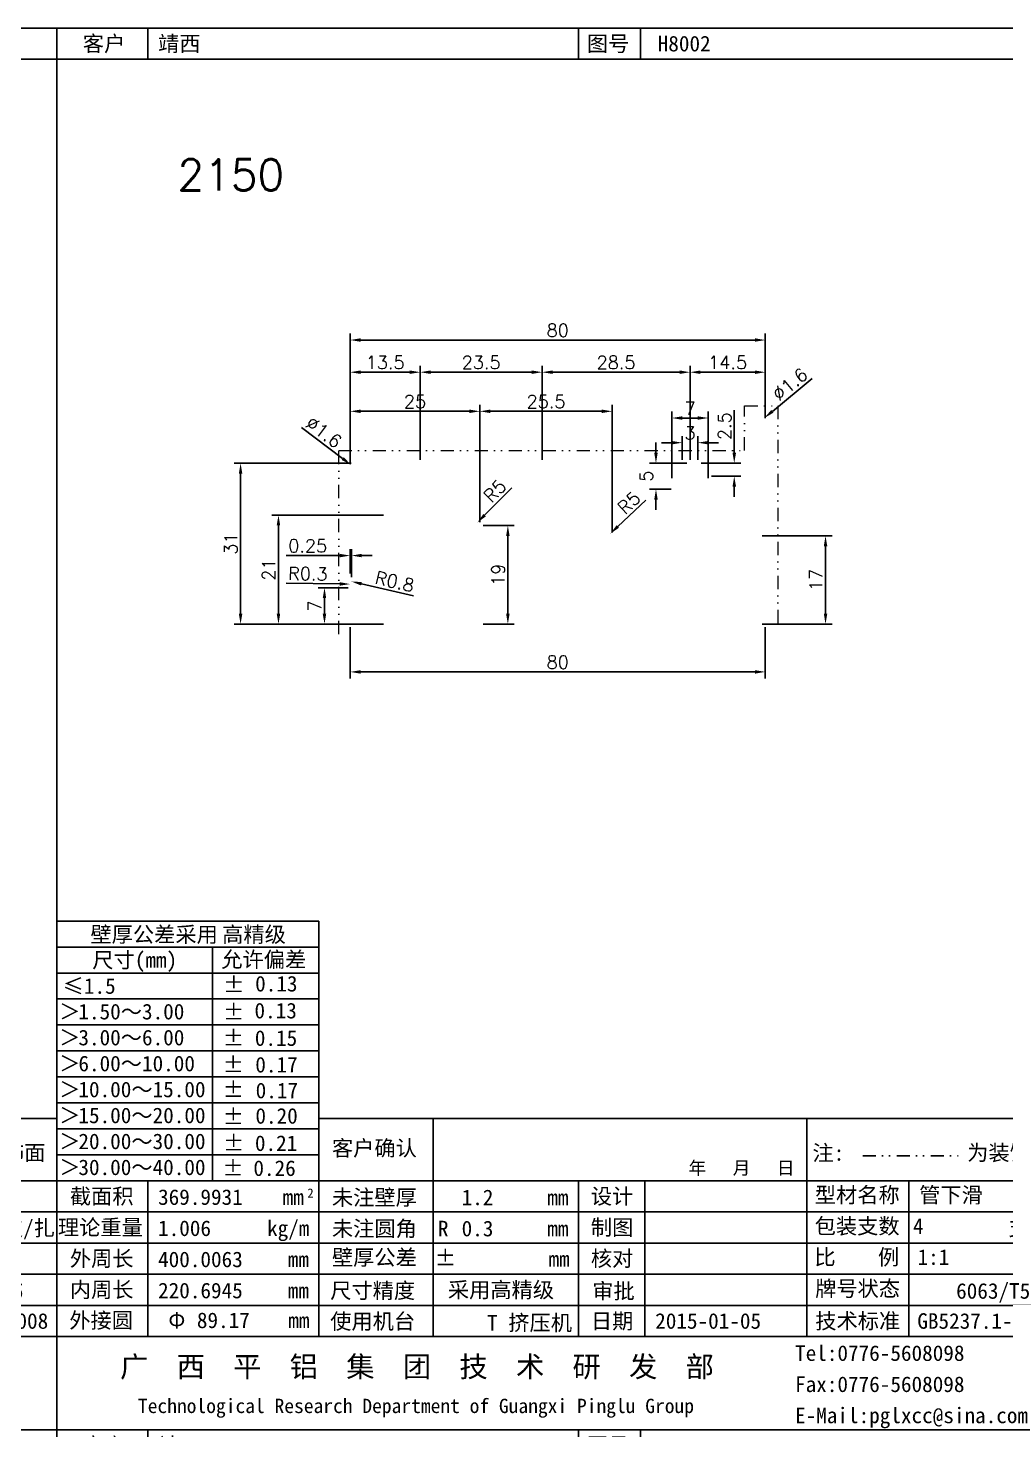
# Model space of a CAD drawing. Header units: millimetres. Extents: x -691 to 1378, y -267 to 296.
# Drawn here: x 208.6 to 397.1, y 3.5 to 273.6 of the extents above; entities that cross this region are included whole.
import ezdxf

# ---------------------------------------------------------------- set-up
doc = ezdxf.new("R2010")
doc.units = ezdxf.units.MM
doc.header["$MEASUREMENT"] = 0
doc.linetypes.add('DIVIDEX2', pattern=[63.5, 25.4, -12.7, 0, -12.7, 0, -12.7])
doc.layers.add('DIM', color=1, linetype='Continuous')
doc.layers.add('图层1', color=4, linetype='DIVIDEX2', lineweight=15)
doc.styles.add('LT2.5', font='SimSun.ttf', dxfattribs={"height": 2.5})
doc.styles.add('LT3', font='SimSun.ttf', dxfattribs={"height": 3})
doc.styles.add('LT4', font='SimSun.ttf', dxfattribs={"height": 4})
doc.styles.get("Standard").update_dxf_attribs({"font": 'txt', "bigfont": 'gbcbig.shx'})
doc.dimstyles.new('ISO-25', dxfattribs={"dimtxt": 2.5, "dimasz": 2, "dimexe": 1.25, "dimexo": 0.625, "dimtad": 1, "dimdsep": 46, "dimtxsty": 'Standard', "dimcen": 0, "dimadec": 0, "dimazin": 0, "dimtfac": 1, "dimtofl": 0, "dimtmove": 0, "dimatfit": 3, "dimfxl": 1, "dimarcsym": 0})

# ---------------------------------------------------------------- blocks, each defined once
blk = doc.blocks.new('1')
for p, q in [((195.97, 278.63), (1.97, 278.63)), ((1.97, 278.63), (1.97, 8.51)), ((19.47, 278.63), (19.47, 272.63)), ((102.47, 278.63), (102.47, 272.63)), ((114.43, 278.63), (114.43, 272.63)), ((195.97, 8.51), (195.97, 278.63)), ((195.97, 272.63), (1.97, 272.63)), ((52.47, 68.51), (195.97, 68.51)), ((74.47, 68.51), (74.47, 26.51)), ((146.47, 68.51), (146.47, 26.51)), ((1.97, 56.51), (195.97, 56.51)), ((19.47, 56.51), (19.47, 26.51)), ((52.47, 56.51), (52.47, 26.51)), ((102.47, 56.51), (102.47, 26.51)), ((115.27, 56.51), (115.27, 26.51)), ((166.13, 56.51), (166.13, 26.51)), ((1.97, 50.51), (195.97, 50.51)), ((1.97, 44.51), (195.97, 44.51)), ((1.97, 38.51), (195.97, 38.51)), ((1.97, 32.51), (195.97, 32.51)), ((1.97, 26.51), (195.97, 26.51)), ((1.97, 8.51), (195.97, 8.51))]:
    blk.add_line(p, q)
at = {"ltscale": 0.1}
for p, q in [((1.96, 106.55), (52.47, 106.55)), ((52.47, 56.55), (52.47, 106.55)), ((1.96, 101.55), (52.47, 101.55)), ((31.98, 101.55), (31.98, 56.55)), ((1.96, 96.55), (52.47, 96.55)), ((1.96, 91.55), (52.47, 91.55)), ((1.96, 86.55), (52.47, 86.55)), ((1.97, 86.55), (52.47, 86.55)), ((1.97, 81.55), (52.47, 81.55)), ((1.97, 76.55), (52.47, 76.55)), ((1.97, 71.55), (52.47, 71.55)), ((1.97, 66.55), (52.47, 66.55)), ((1.97, 61.55), (52.47, 61.55))]:
    blk.add_line(p, q, dxfattribs=at)
at = {"linetype": 'DIVIDEX2', "ltscale": 0.1}
blk.add_line((157.27, 61.3), (175.68, 61.3), dxfattribs=at)
for s, height, style, p in [('客户', 3, 'LT3', (6.97, 274.13)), ('图号', 3, 'LT3', (104.1, 274.13)), ('客户确认', 3, 'LT3', (54.97, 61.32)), ('年   月   日', 2.5, 'LT3', (123.69, 57.75)), ('截面积', 3, 'LT3', (4.47, 52.05)), ('mm', 3, 'LT3', (45.47, 51.88)), ('2', 1.8, 'LT3', (50.23, 53.25)), ('未注壁厚', 3, 'LT3', (54.97, 51.82)), ('mm', 3, 'LT3', (96.47, 51.82)), ('设计', 3, 'LT3', (104.87, 52.05)), ('型材名称', 3, 'LT3', (148.02, 52.29)), ('理论重量', 3, 'LT3', (2.17, 46.05)), ('kg/m', 3, 'LT3', (42.47, 45.88)), ('未注圆角', 3, 'LT3', (54.97, 45.82)), ('R', 3, 'LT3', (75.4, 45.82)), ('制图', 3, 'LT3', (104.87, 46.05)), ('包装支数', 3, 'LT3', (148, 46.29)), ('mm', 3, 'LT3', (96.47, 45.82)), ('外周长', 3, 'LT3', (4.47, 40.05)), ('壁厚公差', 3, 'LT3', (54.97, 40.26)), ('核对', 3, 'LT3', (104.87, 40.05)), ('比    例', 3, 'LT3', (147.95, 40.32)), ('mm', 3, 'LT3', (46.47, 39.88)), ('内周长', 3, 'LT3', (4.47, 34.05)), ('mm', 3, 'LT3', (46.47, 33.88)), ('牌号状态', 3, 'LT3', (148.09, 34.26)), ('外接圆 ', 3, 'LT3', (4.37, 28.14)), ('Φ', 3, 'LT3', (23.45, 28.14)), ('mm', 3, 'LT3', (46.56, 28.14)), ('使用机台', 3, 'LT3', (54.65, 27.95)), ('日期', 3, 'LT3', (104.87, 28.01)), ('技术标准', 3, 'LT3', (148.12, 28.01)), ('GB5237.1-2008', 3, 'LT3', (167.78, 28.01)), ('Tel:0776-5608098', 3, 'LT3', (144.22, 21.82)), ('广  西  平  铝  集  团  技  术  研  发  部', 4, 'LT4', (14.15, 18.71)), ('Fax:0776-5608098', 3, 'LT3', (144.22, 15.82)), ('Technological Research Department of Guangxi Pinglu Group', 2.7638, 'LT2.5', (17.59, 11.77)), ('E-Mail:pglxcc@sina.com', 3, 'LT3', (144.22, 9.82))]:
    blk.add_text(s, height=height, dxfattribs=dict(style=style)).set_placement(p)
at = {"ltscale": 0.1, "style": 'LT3'}
for s, p in [('壁厚公差采用', (8.44, 102.49)), ('高精级', (33.83, 102.49)), ('尺寸(mm)', (8.8, 97.57)), ('允许偏差', (33.65, 97.67)), ('≤1.5', (3.1, 92.55)), ('±', (34.03, 92.82)), ('0.13', (40.18, 93)), ('1.50～3.00', (6.12, 87.62)), ('±', (33.98, 87.55)), ('0.13', (40.05, 87.81)), ('3.00～6.00', (6.12, 82.62)), ('±', (33.96, 82.53)), ('0.15', (40.12, 82.52)), ('6.00～10.00', (6.12, 77.62)), ('±', (33.91, 77.4)), ('0.17', (40.21, 77.39)), ('±', (33.94, 72.61)), ('10.00～15.00', (6.12, 72.62)), ('0.17', (40.28, 72.42)), ('15.00～20.00', (6.12, 67.62)), ('±', (33.92, 67.39)), ('0.20', (40.23, 67.53)), ('20.00～30.00', (6.12, 62.62)), ('±', (34, 62.3)), ('0.21', (40.14, 62.27)), ('注:', (147.57, 60.4)), ('为装饰面', (177.39, 60.44)), ('30.00～40.00', (6.12, 57.62)), ('±', (33.86, 57.47)), ('0.26', (39.84, 57.46)), ('支/扎', (185.36, 45.95)), ('±', (74.8, 40.17)), ('mm', (96.71, 39.96)), ('尺寸精度', (54.64, 33.87)), ('采用高精级', (77.32, 34.01)), ('审批', (105.14, 33.78)), ('6063/T5', (175.26, 33.8)), ('T 挤压机', (84.88, 27.67))]:
    blk.add_text(s, height=3, dxfattribs=at).set_placement(p)
for p in [(2.94, 91.22), (2.94, 86.22), (2.94, 81.22), (2.94, 76.22), (2.94, 71.22), (2.94, 66.22), (2.94, 61.22)]:
    blk.add_text('∧', height=3, rotation=270, dxfattribs=at).set_placement(p)
at = {"style": 'LT3', "flags": 12}
for tag, p in [('客户', (21.47, 274.13)), ('图号', (117.75, 274.13)), ('截面积', (21.47, 51.88)), ('未注壁厚', (79.97, 51.82)), ('设计', (117.27, 52.05)), ('型材名称', (168.13, 52.29)), ('理论重量', (21.47, 45.88)), ('未注圆角', (79.97, 45.82)), ('制图', (117.27, 46.05)), ('包装支数', (166.95, 46.29)), ('外周长', (21.47, 39.88)), ('壁厚公差', (79.97, 40.05)), ('核对', (117.27, 40.05)), ('比例', (167.83, 40.32)), ('内周长', (21.47, 33.88)), ('审批', (117.27, 33.86)), ('外接圆D', (28.95, 28.14)), ('使用机台', (74.87, 27.74)), ('日期', (117.27, 28.01))]:
    blk.add_attdef(tag, p, '', height=3, dxfattribs=at)
blk = doc.blocks.new('*D19')
at = {"layer": 'Defpoints', "color": 0, "transparency": 16777216}
for p in [(270.69, 158.79), (350.69, 158.79), (270.69, 149.58)]:
    blk.add_point(p, dxfattribs=at)
at = {"layer": 'DIM', "color": 0, "lineweight": -2, "transparency": 16777216}
for p, q in [((270.69, 158.17), (270.69, 148.33)), ((350.69, 158.17), (350.69, 148.33)), ((348.69, 149.58), (272.69, 149.58))]:
    blk.add_line(p, q, dxfattribs=at)
at = {"layer": 'DIM', "color": 0, "transparency": 16777216}
for points in [[(272.69, 149.91), (272.69, 149.24), (270.69, 149.58)], [(348.69, 149.91), (348.69, 149.24), (350.69, 149.58)]]:
    blk.add_solid(points, dxfattribs=at)
at = {"layer": 'DIM', "color": 0, "transparency": 16777216, "insert": (310.69, 151.45), "char_height": 2.5, "attachment_point": 5}
blk.add_mtext('80', dxfattribs=at)
blk = doc.blocks.new('*D20')
at = {"layer": 'Defpoints', "color": 0, "transparency": 16777216}
for p in [(249.58, 189.79), (271.51, 189.79), (270.69, 158.79)]:
    blk.add_point(p, dxfattribs=at)
at = {"layer": 'DIM', "color": 0, "lineweight": -2, "transparency": 16777216}
for p, q in [((270.88, 189.79), (248.33, 189.79)), ((249.58, 160.79), (249.58, 187.79)), ((270.06, 158.79), (248.33, 158.79))]:
    blk.add_line(p, q, dxfattribs=at)
at = {"layer": 'DIM', "color": 0, "transparency": 16777216}
for points in [[(249.24, 187.79), (249.91, 187.79), (249.58, 189.79)], [(249.24, 160.79), (249.91, 160.79), (249.58, 158.79)]]:
    blk.add_solid(points, dxfattribs=at)
at = {"layer": 'DIM', "color": 0, "transparency": 16777216, "insert": (247.7, 174.29), "char_height": 2.5, "attachment_point": 5, "rotation": 90}
blk.add_mtext('31', dxfattribs=at)
blk = doc.blocks.new('*D21')
at = {"layer": 'Defpoints', "color": 0, "transparency": 16777216}
for p in [(277.74, 179.79), (256.88, 158.79), (277.74, 158.79)]:
    blk.add_point(p, dxfattribs=at)
at = {"layer": 'DIM', "color": 0, "lineweight": -2, "transparency": 16777216}
for p, q in [((277.11, 179.79), (255.63, 179.79)), ((256.88, 177.79), (256.88, 160.79)), ((277.11, 158.79), (255.63, 158.79))]:
    blk.add_line(p, q, dxfattribs=at)
at = {"layer": 'DIM', "color": 0, "transparency": 16777216}
for points in [[(256.54, 177.79), (257.21, 177.79), (256.88, 179.79)], [(256.54, 160.79), (257.21, 160.79), (256.88, 158.79)]]:
    blk.add_solid(points, dxfattribs=at)
at = {"layer": 'DIM', "color": 0, "transparency": 16777216, "insert": (255, 169.29), "char_height": 2.5, "attachment_point": 5, "rotation": 90}
blk.add_mtext('21', dxfattribs=at)
blk = doc.blocks.new('*D22')
at = {"layer": 'Defpoints', "color": 0, "transparency": 16777216}
for p in [(284.19, 207.32), (284.19, 189.79), (270.69, 188.99)]:
    blk.add_point(p, dxfattribs=at)
at = {"layer": 'DIM', "color": 0, "lineweight": -2, "transparency": 16777216}
for p, q in [((270.69, 189.62), (270.69, 208.57)), ((284.19, 190.42), (284.19, 208.57)), ((272.69, 207.32), (282.19, 207.32))]:
    blk.add_line(p, q, dxfattribs=at)
at = {"layer": 'DIM', "color": 0, "transparency": 16777216}
for points in [[(272.69, 207.66), (272.69, 206.99), (270.69, 207.32)], [(282.19, 207.66), (282.19, 206.99), (284.19, 207.32)]]:
    blk.add_solid(points, dxfattribs=at)
at = {"layer": 'DIM', "color": 0, "transparency": 16777216, "insert": (277.44, 209.2), "char_height": 2.5, "attachment_point": 5}
blk.add_mtext('13.5', dxfattribs=at)
blk = doc.blocks.new('*D23')
at = {"layer": 'Defpoints', "color": 0, "transparency": 16777216}
for p in [(307.69, 207.32), (284.19, 189.79), (307.69, 189.79)]:
    blk.add_point(p, dxfattribs=at)
at = {"layer": 'DIM', "color": 0, "lineweight": -2, "transparency": 16777216}
for p, q in [((284.19, 190.42), (284.19, 208.57)), ((307.69, 190.42), (307.69, 208.57)), ((286.19, 207.32), (305.69, 207.32))]:
    blk.add_line(p, q, dxfattribs=at)
at = {"layer": 'DIM', "color": 0, "transparency": 16777216}
for points in [[(286.19, 207.66), (286.19, 206.99), (284.19, 207.32)], [(305.69, 207.66), (305.69, 206.99), (307.69, 207.32)]]:
    blk.add_solid(points, dxfattribs=at)
at = {"layer": 'DIM', "color": 0, "transparency": 16777216, "insert": (295.94, 209.2), "char_height": 2.5, "attachment_point": 5}
blk.add_mtext('23.5', dxfattribs=at)
blk = doc.blocks.new('*D24')
at = {"layer": 'Defpoints', "color": 0, "transparency": 16777216}
for p in [(307.69, 207.32), (307.69, 189.79), (336.19, 189.79)]:
    blk.add_point(p, dxfattribs=at)
at = {"layer": 'DIM', "color": 0, "lineweight": -2, "transparency": 16777216}
for p, q in [((307.69, 190.42), (307.69, 208.57)), ((336.19, 190.42), (336.19, 208.57)), ((334.19, 207.32), (309.69, 207.32))]:
    blk.add_line(p, q, dxfattribs=at)
at = {"layer": 'DIM', "color": 0, "transparency": 16777216}
for points in [[(309.69, 207.66), (309.69, 206.99), (307.69, 207.32)], [(334.19, 207.66), (334.19, 206.99), (336.19, 207.32)]]:
    blk.add_solid(points, dxfattribs=at)
at = {"layer": 'DIM', "color": 0, "transparency": 16777216, "insert": (321.94, 209.2), "char_height": 2.5, "attachment_point": 5}
blk.add_mtext('28.5', dxfattribs=at)
blk = doc.blocks.new('*D25')
at = {"layer": 'Defpoints', "color": 0, "transparency": 16777216}
for p in [(336.19, 207.32), (350.69, 197.82), (336.19, 189.79)]:
    blk.add_point(p, dxfattribs=at)
at = {"layer": 'DIM', "color": 0, "lineweight": -2, "transparency": 16777216}
for p, q in [((336.19, 190.42), (336.19, 208.57)), ((350.69, 198.45), (350.69, 208.57)), ((348.69, 207.32), (338.19, 207.32))]:
    blk.add_line(p, q, dxfattribs=at)
at = {"layer": 'DIM', "color": 0, "transparency": 16777216}
for points in [[(338.19, 207.66), (338.19, 206.99), (336.19, 207.32)], [(348.69, 207.66), (348.69, 206.99), (350.69, 207.32)]]:
    blk.add_solid(points, dxfattribs=at)
at = {"layer": 'DIM', "color": 0, "transparency": 16777216, "insert": (343.44, 209.2), "char_height": 2.5, "attachment_point": 5}
blk.add_mtext('14.5', dxfattribs=at)
blk = doc.blocks.new('*D26')
at = {"layer": 'Defpoints', "color": 0, "transparency": 16777216}
for p in [(270.69, 213.52), (350.69, 197.99), (270.69, 188.99)]:
    blk.add_point(p, dxfattribs=at)
at = {"layer": 'DIM', "color": 0, "lineweight": -2, "transparency": 16777216}
for p, q in [((270.69, 189.62), (270.69, 214.77)), ((348.69, 213.52), (272.69, 213.52)), ((350.69, 198.62), (350.69, 214.77))]:
    blk.add_line(p, q, dxfattribs=at)
at = {"layer": 'DIM', "color": 0, "transparency": 16777216}
for points in [[(272.69, 213.86), (272.69, 213.19), (270.69, 213.52)], [(348.69, 213.86), (348.69, 213.19), (350.69, 213.52)]]:
    blk.add_solid(points, dxfattribs=at)
at = {"layer": 'DIM', "color": 0, "transparency": 16777216, "insert": (310.69, 215.4), "char_height": 2.5, "attachment_point": 5}
blk.add_mtext('80', dxfattribs=at)
blk = doc.blocks.new('*D27')
at = {"layer": 'Defpoints', "color": 0, "transparency": 16777216}
for p in [(295.69, 177.79), (295.69, 158.79), (301.08, 158.79)]:
    blk.add_point(p, dxfattribs=at)
at = {"layer": 'DIM', "color": 0, "lineweight": -2, "transparency": 16777216}
for p, q in [((296.31, 177.79), (302.33, 177.79)), ((301.08, 175.79), (301.08, 160.79)), ((296.31, 158.79), (302.33, 158.79))]:
    blk.add_line(p, q, dxfattribs=at)
at = {"layer": 'DIM', "color": 0, "transparency": 16777216}
for points in [[(300.75, 175.79), (301.42, 175.79), (301.08, 177.79)], [(300.75, 160.79), (301.42, 160.79), (301.08, 158.79)]]:
    blk.add_solid(points, dxfattribs=at)
at = {"layer": 'DIM', "color": 0, "transparency": 16777216, "insert": (299.21, 168.29), "char_height": 2.5, "attachment_point": 5, "rotation": 90}
blk.add_mtext('19', dxfattribs=at)
blk = doc.blocks.new('*D28')
at = {"layer": 'Defpoints', "color": 0, "transparency": 16777216}
for p in [(349.49, 175.79), (349.49, 158.79), (362.3, 158.79)]:
    blk.add_point(p, dxfattribs=at)
at = {"layer": 'DIM', "color": 0, "lineweight": -2, "transparency": 16777216}
for p, q in [((350.11, 175.79), (363.55, 175.79)), ((362.3, 173.79), (362.3, 160.79)), ((350.11, 158.79), (363.55, 158.79))]:
    blk.add_line(p, q, dxfattribs=at)
at = {"layer": 'DIM', "color": 0, "transparency": 16777216}
for points in [[(361.97, 173.79), (362.64, 173.79), (362.3, 175.79)], [(361.97, 160.79), (362.64, 160.79), (362.3, 158.79)]]:
    blk.add_solid(points, dxfattribs=at)
at = {"layer": 'DIM', "color": 0, "transparency": 16777216, "insert": (360.43, 167.29), "char_height": 2.5, "attachment_point": 5, "rotation": 90}
blk.add_mtext('17', dxfattribs=at)
blk = doc.blocks.new('*D29')
at = {"layer": 'Defpoints', "color": 0, "transparency": 16777216}
for p in [(270.85, 189.48), (272.12, 188.51)]:
    blk.add_point(p, dxfattribs=at)
at = {"layer": 'DIM', "color": 0, "lineweight": -2, "transparency": 16777216}
blk.add_line((261.34, 196.66), (269.25, 190.68), dxfattribs=at)
at = {"layer": 'DIM', "color": 0, "transparency": 16777216}
blk.add_solid([(269.45, 190.95), (269.05, 190.42), (270.85, 189.48)], dxfattribs=at)
at = {"layer": 'DIM', "color": 0, "transparency": 16777216, "insert": (265.63, 195.77), "char_height": 2.5, "attachment_point": 5, "rotation": 322.9103}
blk.add_mtext('∅1.6', dxfattribs=at)
blk = doc.blocks.new('*D30')
at = {"layer": 'Defpoints', "color": 0, "transparency": 16777216}
for p in [(349.27, 197.48), (350.5, 198.5)]:
    blk.add_point(p, dxfattribs=at)
at = {"layer": 'DIM', "color": 0, "lineweight": -2, "transparency": 16777216}
blk.add_line((359.7, 206.08), (352.05, 199.77), dxfattribs=at)
at = {"layer": 'DIM', "color": 0, "transparency": 16777216}
blk.add_solid([(351.83, 200.03), (352.26, 199.52), (350.5, 198.5)], dxfattribs=at)
at = {"layer": 'DIM', "color": 0, "transparency": 16777216, "insert": (355.45, 205.01), "char_height": 2.5, "attachment_point": 5, "rotation": 39.4704}
blk.add_mtext('∅1.6', dxfattribs=at)
blk = doc.blocks.new('*D31')
at = {"layer": 'Defpoints', "color": 0, "transparency": 16777216}
for p in [(270.69, 199.79), (270.69, 188.99), (295.69, 177.79)]:
    blk.add_point(p, dxfattribs=at)
at = {"layer": 'DIM', "color": 0, "lineweight": -2, "transparency": 16777216}
for p, q in [((270.69, 189.62), (270.69, 201.04)), ((295.69, 178.42), (295.69, 201.04)), ((293.69, 199.79), (272.69, 199.79))]:
    blk.add_line(p, q, dxfattribs=at)
at = {"layer": 'DIM', "color": 0, "transparency": 16777216}
for points in [[(272.69, 200.12), (272.69, 199.46), (270.69, 199.79)], [(293.69, 200.12), (293.69, 199.46), (295.69, 199.79)]]:
    blk.add_solid(points, dxfattribs=at)
at = {"layer": 'DIM', "color": 0, "transparency": 16777216, "insert": (283.19, 201.67), "char_height": 2.5, "attachment_point": 5}
blk.add_mtext('25', dxfattribs=at)
blk = doc.blocks.new('*D32')
at = {"layer": 'Defpoints', "color": 0, "transparency": 16777216}
for p in [(321.19, 199.79), (295.69, 177.79), (321.19, 175.79)]:
    blk.add_point(p, dxfattribs=at)
at = {"layer": 'DIM', "color": 0, "lineweight": -2, "transparency": 16777216}
for p, q in [((295.69, 178.42), (295.69, 201.04)), ((321.19, 176.42), (321.19, 201.04)), ((297.69, 199.79), (319.19, 199.79))]:
    blk.add_line(p, q, dxfattribs=at)
at = {"layer": 'DIM', "color": 0, "transparency": 16777216}
for points in [[(297.69, 200.12), (297.69, 199.46), (295.69, 199.79)], [(319.19, 200.12), (319.19, 199.46), (321.19, 199.79)]]:
    blk.add_solid(points, dxfattribs=at)
at = {"layer": 'DIM', "color": 0, "transparency": 16777216, "insert": (308.44, 201.67), "char_height": 2.5, "attachment_point": 5}
blk.add_mtext('25.5', dxfattribs=at)
blk = doc.blocks.new('*D33')
at = {"layer": 'Defpoints', "color": 0, "transparency": 16777216}
for p in [(295.2, 178.35), (291.69, 174.79)]:
    blk.add_point(p, dxfattribs=at)
at = {"layer": 'DIM', "color": 0, "lineweight": -2, "transparency": 16777216}
blk.add_line((301.82, 185.05), (296.61, 179.77), dxfattribs=at)
at = {"layer": 'DIM', "color": 0, "transparency": 16777216}
blk.add_solid([(296.37, 180.01), (296.84, 179.54), (295.2, 178.35)], dxfattribs=at)
at = {"layer": 'DIM', "color": 0, "transparency": 16777216, "insert": (298.58, 184.44), "char_height": 2.5, "attachment_point": 5, "rotation": 45.3306}
blk.add_mtext('R5', dxfattribs=at)
blk = doc.blocks.new('*D34')
at = {"layer": 'Defpoints', "color": 0, "transparency": 16777216}
for p in [(320.83, 176.22), (317.19, 172.79)]:
    blk.add_point(p, dxfattribs=at)
at = {"layer": 'DIM', "color": 0, "lineweight": -2, "transparency": 16777216}
blk.add_line((327.68, 182.67), (322.28, 177.59), dxfattribs=at)
at = {"layer": 'DIM', "color": 0, "transparency": 16777216}
blk.add_solid([(322.05, 177.83), (322.51, 177.35), (320.83, 176.22)], dxfattribs=at)
at = {"layer": 'DIM', "color": 0, "transparency": 16777216, "insert": (324.43, 182.18), "char_height": 2.5, "attachment_point": 5, "rotation": 43.2574}
blk.add_mtext('R5', dxfattribs=at)
blk = doc.blocks.new('*D35')
at = {"layer": 'Defpoints', "color": 0, "transparency": 16777216}
for p in [(332.69, 198.5), (332.69, 186.29), (339.69, 186.29)]:
    blk.add_point(p, dxfattribs=at)
at = {"layer": 'DIM', "color": 0, "lineweight": -2, "transparency": 16777216}
for p, q in [((332.69, 186.92), (332.69, 199.75)), ((337.69, 198.5), (334.69, 198.5)), ((339.69, 186.92), (339.69, 199.75))]:
    blk.add_line(p, q, dxfattribs=at)
at = {"layer": 'DIM', "color": 0, "transparency": 16777216}
for points in [[(334.69, 198.83), (334.69, 198.16), (332.69, 198.5)], [(337.69, 198.83), (337.69, 198.16), (339.69, 198.5)]]:
    blk.add_solid(points, dxfattribs=at)
at = {"layer": 'DIM', "color": 0, "transparency": 16777216, "insert": (336.19, 200.37), "char_height": 2.5, "attachment_point": 5}
blk.add_mtext('7', dxfattribs=at)
blk = doc.blocks.new('*D36')
at = {"layer": 'Defpoints', "color": 0, "transparency": 16777216}
for p in [(336.19, 189.79), (329.62, 184.79), (333.19, 184.79)]:
    blk.add_point(p, dxfattribs=at)
at = {"layer": 'DIM', "color": 0, "lineweight": -2, "transparency": 16777216}
for p, q in [((329.62, 191.79), (329.62, 193.79)), ((335.56, 189.79), (328.37, 189.79)), ((332.56, 184.79), (328.37, 184.79)), ((329.62, 182.79), (329.62, 180.79))]:
    blk.add_line(p, q, dxfattribs=at)
at = {"layer": 'DIM', "color": 0, "transparency": 16777216}
for points in [[(329.29, 191.79), (329.96, 191.79), (329.62, 189.79)], [(329.29, 182.79), (329.96, 182.79), (329.62, 184.79)]]:
    blk.add_solid(points, dxfattribs=at)
at = {"layer": 'DIM', "color": 0, "transparency": 16777216, "insert": (327.75, 187.29), "char_height": 2.5, "attachment_point": 5, "rotation": 90}
blk.add_mtext('5', dxfattribs=at)
blk = doc.blocks.new('*D37')
at = {"layer": 'Defpoints', "color": 0, "transparency": 16777216}
for p in [(337.69, 193.74), (334.69, 189.79), (337.69, 189.79)]:
    blk.add_point(p, dxfattribs=at)
at = {"layer": 'DIM', "color": 0, "lineweight": -2, "transparency": 16777216}
for p, q in [((334.69, 190.42), (334.69, 194.99)), ((337.69, 190.42), (337.69, 194.99)), ((332.69, 193.74), (330.69, 193.74)), ((339.69, 193.74), (341.69, 193.74))]:
    blk.add_line(p, q, dxfattribs=at)
at = {"layer": 'DIM', "color": 0, "transparency": 16777216}
for points in [[(332.69, 194.07), (332.69, 193.41), (334.69, 193.74)], [(339.69, 194.07), (339.69, 193.41), (337.69, 193.74)]]:
    blk.add_solid(points, dxfattribs=at)
at = {"layer": 'DIM', "color": 0, "transparency": 16777216, "insert": (336.19, 195.61), "char_height": 2.5, "attachment_point": 5}
blk.add_mtext('3', dxfattribs=at)
blk = doc.blocks.new('*D38')
at = {"layer": 'Defpoints', "color": 0, "transparency": 16777216}
for p in [(337.69, 189.79), (344.71, 189.79), (339.69, 187.29)]:
    blk.add_point(p, dxfattribs=at)
at = {"layer": 'DIM', "color": 0, "lineweight": -2, "transparency": 16777216}
for p, q in [((344.71, 191.79), (344.71, 200.04)), ((338.31, 189.79), (345.96, 189.79)), ((340.31, 187.29), (345.96, 187.29)), ((344.71, 185.29), (344.71, 183.29))]:
    blk.add_line(p, q, dxfattribs=at)
at = {"layer": 'DIM', "color": 0, "transparency": 16777216}
for points in [[(344.38, 191.79), (345.05, 191.79), (344.71, 189.79)], [(344.38, 185.29), (345.05, 185.29), (344.71, 187.29)]]:
    blk.add_solid(points, dxfattribs=at)
at = {"layer": 'DIM', "color": 0, "transparency": 16777216, "insert": (342.84, 196.92), "char_height": 2.5, "attachment_point": 5, "rotation": 90}
blk.add_mtext('2.5', dxfattribs=at)
blk = doc.blocks.new('*D39')
at = {"layer": 'Defpoints', "color": 0, "transparency": 16777216}
for p in [(265.75, 165.79), (270.94, 165.79), (270.69, 158.79)]:
    blk.add_point(p, dxfattribs=at)
at = {"layer": 'DIM', "color": 0, "lineweight": -2, "transparency": 16777216}
for p, q in [((270.31, 165.79), (264.5, 165.79)), ((265.75, 160.79), (265.75, 163.79)), ((270.06, 158.79), (264.5, 158.79))]:
    blk.add_line(p, q, dxfattribs=at)
at = {"layer": 'DIM', "color": 0, "transparency": 16777216}
for points in [[(265.41, 163.79), (266.08, 163.79), (265.75, 165.79)], [(265.41, 160.79), (266.08, 160.79), (265.75, 158.79)]]:
    blk.add_solid(points, dxfattribs=at)
at = {"layer": 'DIM', "color": 0, "transparency": 16777216, "insert": (263.87, 162.29), "char_height": 2.5, "attachment_point": 5, "rotation": 90}
blk.add_mtext('7', dxfattribs=at)
blk = doc.blocks.new('*D40')
at = {"layer": 'Defpoints', "color": 0, "transparency": 16777216}
for p in [(270.69, 171.99), (270.69, 167.89), (270.94, 167.19)]:
    blk.add_point(p, dxfattribs=at)
at = {"layer": 'DIM', "color": 0, "lineweight": -2, "transparency": 16777216}
for p, q in [((270.69, 168.51), (270.69, 173.24)), ((270.94, 167.81), (270.94, 173.24)), ((268.69, 171.99), (258.35, 171.99)), ((272.94, 171.99), (274.94, 171.99))]:
    blk.add_line(p, q, dxfattribs=at)
at = {"layer": 'DIM', "color": 0, "transparency": 16777216}
for points in [[(268.69, 172.33), (268.69, 171.66), (270.69, 171.99)], [(272.94, 172.33), (272.94, 171.66), (270.94, 171.99)]]:
    blk.add_solid(points, dxfattribs=at)
at = {"layer": 'DIM', "color": 0, "transparency": 16777216, "insert": (262.52, 173.87), "char_height": 2.5, "attachment_point": 5}
blk.add_mtext('0.25', dxfattribs=at)
blk = doc.blocks.new('*D41')
at = {"layer": 'Defpoints', "color": 0, "transparency": 16777216}
for p in [(270.14, 167.19), (270.91, 167.01)]:
    blk.add_point(p, dxfattribs=at)
at = {"layer": 'DIM', "color": 0, "lineweight": -2, "transparency": 16777216}
blk.add_line((282.93, 164.22), (272.86, 166.56), dxfattribs=at)
at = {"layer": 'DIM', "color": 0, "transparency": 16777216}
blk.add_solid([(272.94, 166.88), (272.79, 166.23), (270.91, 167.01)], dxfattribs=at)
at = {"layer": 'DIM', "color": 0, "transparency": 16777216, "insert": (279.29, 166.99), "char_height": 2.5, "attachment_point": 5, "rotation": 346.9488}
blk.add_mtext('R0.8', dxfattribs=at)
blk = doc.blocks.new('*D42')
at = {"layer": 'Defpoints', "color": 0, "transparency": 16777216}
for p in [(270.69, 166.5), (270.99, 166.49)]:
    blk.add_point(p, dxfattribs=at)
at = {"layer": 'DIM', "color": 0, "lineweight": -2, "transparency": 16777216}
blk.add_line((258.35, 166.67), (268.69, 166.52), dxfattribs=at)
at = {"layer": 'DIM', "color": 0, "transparency": 16777216}
blk.add_solid([(268.69, 166.86), (268.68, 166.19), (270.69, 166.5)], dxfattribs=at)
at = {"layer": 'DIM', "color": 0, "transparency": 16777216, "insert": (262.55, 168.49), "char_height": 2.5, "attachment_point": 5, "rotation": 359.1705}
blk.add_mtext('R0.3', dxfattribs=at)

msp = doc.modelspace()

# ---------------------------------------------------------------- linework, layer by layer
at = {"layer": '图层1', "ltscale": 0.1}
for p, q in [((346.716, 192.258), (346.716, 200.822)), ((346.716, 200.822), (353.111, 200.822)), ((353.111, 200.822), (353.111, 158.089)), ((268.496, 156.871), (268.496, 192.258)), ((268.496, 192.258), (346.716, 192.258))]:
    msp.add_line(p, q, dxfattribs=at)

# ---------------------------------------------------------------- block references
ref = msp.add_blockref('1', (18.207, -4.996))
ref.add_attrib('客户', '靖西', (39.676, 269.137), dxfattribs={"height": 3, "style": 'LT3'})
ref.add_attrib('图号', 'H8001', (135.96, 269.137), dxfattribs={"height": 3, "style": 'LT3'})
ref.add_attrib('截面积', '346.3708', (39.676, 46.885), dxfattribs={"height": 3, "style": 'LT3'})
ref.add_attrib('理论重量', '0.942', (39.676, 40.885), dxfattribs={"height": 3, "style": 'LT3'})
ref.add_attrib('外周长', '378.5479', (39.676, 34.885), dxfattribs={"height": 3, "style": 'LT3'})
ref.add_attrib('内周长', '199.2', (39.676, 28.885), dxfattribs={"height": 3, "style": 'LT3'})
ref.add_attrib('未注壁厚', '1.2', (98.176, 46.828), dxfattribs={"height": 3, "style": 'LT3'})
ref.add_attrib('未注圆角', '0.3', (98.176, 40.828), dxfattribs={"height": 3, "style": 'LT3'})
ref.add_attrib('外接圆D', '86.3', (47.16, 23.148), dxfattribs={"height": 3, "style": 'LT3'})
ref.add_attrib('日期', '2015-01-05', (135.476, 23.017), dxfattribs={"height": 3, "style": 'LT3'})
ref.add_attrib('比例', '1:1', (186.034, 35.324), dxfattribs={"height": 3, "style": 'LT3'})
ref.add_attrib('型材名称', '管下滑', (186.336, 47.295), dxfattribs={"height": 3, "style": 'LT3'})
ref.add_attrib('包装支数', '4', (185.152, 41.295), dxfattribs={"height": 3, "style": 'LT3'})
ref = msp.add_blockref('1', (212.206, -4.996))
ref.add_attrib('客户', '靖西', (233.675, 269.137), dxfattribs={"height": 3, "style": 'LT3'})
ref.add_attrib('图号', 'H8002', (329.959, 269.137), dxfattribs={"height": 3, "style": 'LT3'})
ref.add_attrib('截面积', '369.9931', (233.675, 46.885), dxfattribs={"height": 3, "style": 'LT3'})
ref.add_attrib('理论重量', '1.006', (233.675, 40.885), dxfattribs={"height": 3, "style": 'LT3'})
ref.add_attrib('外周长', '400.0063', (233.675, 34.885), dxfattribs={"height": 3, "style": 'LT3'})
ref.add_attrib('内周长', '220.6945', (233.675, 28.885), dxfattribs={"height": 3, "style": 'LT3'})
ref.add_attrib('未注壁厚', '1.2', (292.175, 46.828), dxfattribs={"height": 3, "style": 'LT3'})
ref.add_attrib('未注圆角', '0.3', (292.175, 40.828), dxfattribs={"height": 3, "style": 'LT3'})
ref.add_attrib('外接圆D', '89.17', (241.16, 23.148), dxfattribs={"height": 3, "style": 'LT3'})
ref.add_attrib('日期', '2015-01-05', (329.475, 23.017), dxfattribs={"height": 3, "style": 'LT3'})
ref.add_attrib('比例', '1:1', (380.033, 35.324), dxfattribs={"height": 3, "style": 'LT3'})
ref.add_attrib('型材名称', '管下滑', (380.335, 47.295), dxfattribs={"height": 3, "style": 'LT3'})
ref.add_attrib('包装支数', '4', (379.151, 41.295), dxfattribs={"height": 3, "style": 'LT3'})
ref = msp.add_blockref('1', (212.206, -275.117))
ref.add_attrib('客户', '靖西', (233.675, -0.983), dxfattribs={"height": 3, "style": 'LT3'})
ref.add_attrib('图号', 'H8006', (329.959, -0.983), dxfattribs={"height": 3, "style": 'LT3'})
ref.add_attrib('截面积', '193.4549', (233.675, -223.236), dxfattribs={"height": 3, "style": 'LT3'})
ref.add_attrib('理论重量', '0.526', (233.675, -229.236), dxfattribs={"height": 3, "style": 'LT3'})
ref.add_attrib('外周长', '224.7178', (233.675, -235.236), dxfattribs={"height": 3, "style": 'LT3'})
ref.add_attrib('内周长', '106.1621', (233.675, -241.236), dxfattribs={"height": 3, "style": 'LT3'})
ref.add_attrib('未注壁厚', '1.2', (292.175, -223.293), dxfattribs={"height": 3, "style": 'LT3'})
ref.add_attrib('未注圆角', '0.3', (292.175, -229.293), dxfattribs={"height": 3, "style": 'LT3'})
ref.add_attrib('外接圆D', '57.4', (241.16, -246.973), dxfattribs={"height": 3, "style": 'LT3'})
ref.add_attrib('日期', '2015-01-05', (329.475, -247.104), dxfattribs={"height": 3, "style": 'LT3'})
ref.add_attrib('比例', '1:1', (380.033, -234.797), dxfattribs={"height": 3, "style": 'LT3'})
ref.add_attrib('型材名称', '光企', (380.335, -222.826), dxfattribs={"height": 3, "style": 'LT3'})
ref.add_attrib('包装支数', '6', (379.151, -228.826), dxfattribs={"height": 3, "style": 'LT3'})

# ---------------------------------------------------------------- texts
at = {"layer": 'DIM', "insert": (237.391, 248.34), "char_height": 6, "width": 959.26044, "attachment_point": 1}
msp.add_mtext('2150', dxfattribs=at)

# ---------------------------------------------------------------- dimensions: what is measured, and where the dimension line sits
at = {"layer": 'DIM'}
for base, p1, p2, picture, middle in [((270.685, 213.523), (350.685, 197.993), (270.685, 188.993), '*D26', (310.685, 215.398)), ((284.185, 207.323), (270.685, 188.993), (284.185, 189.793), '*D22', (277.435, 209.198)), ((307.685, 207.323), (284.185, 189.793), (307.685, 189.793), '*D23', (295.935, 209.198)), ((307.685, 207.323), (336.185, 189.793), (307.685, 189.793), '*D24', (321.935, 209.198)), ((336.185, 207.323), (350.685, 197.82), (336.185, 189.793), '*D25', (343.435, 209.198)), ((270.685, 199.791), (295.685, 177.793), (270.685, 188.993), '*D31', (283.185, 201.666)), ((321.185, 199.791), (295.685, 177.793), (321.185, 175.793), '*D32', (308.435, 201.666)), ((332.685, 198.497), (339.685, 186.293), (332.685, 186.293), '*D35', (336.185, 200.372)), ((337.685, 193.74), (334.685, 189.793), (337.685, 189.793), '*D37', (336.185, 195.615))]:
    dim = msp.add_linear_dim(base=base, p1=p1, p2=p2, dimstyle='ISO-25', override={"dimfxl": 1.25}, dxfattribs=at)
    dim.commit()
    dim.dimension.update_dxf_attribs({"geometry": picture, "text_midpoint": middle})
for p1, p2, picture, middle in [((349.268, 197.485), (350.503, 198.502), '*D30', (355.454, 205.008)), ((272.123, 188.511), (270.847, 189.476), '*D29', (265.63, 195.771))]:
    dim = msp.add_diameter_dim_2p(p1=p1, p2=p2, dimstyle='ISO-25', override={"dimfxl": 1.25}, dxfattribs=at)
    dim.commit()
    dim.dimension.update_dxf_attribs({"geometry": picture, "text_midpoint": middle})
for base, p1, p2, picture, middle in [((344.714, 189.793), (339.685, 187.293), (337.685, 189.793), '*D38', (342.839, 196.918)), ((329.624, 184.793), (336.185, 189.793), (333.185, 184.793), '*D36', (327.749, 187.293)), ((301.084, 158.793), (295.685, 177.793), (295.685, 158.793), '*D27', (299.209, 168.293)), ((362.302, 158.793), (349.485, 175.793), (349.485, 158.793), '*D28', (360.427, 167.293)), ((265.748, 165.793), (270.685, 158.793), (270.935, 165.793), '*D39', (263.873, 162.293))]:
    dim = msp.add_linear_dim(base=base, p1=p1, p2=p2, angle=90, dimstyle='ISO-25', override={"dimfxl": 1.25}, dxfattribs=at)
    dim.commit()
    dim.dimension.update_dxf_attribs({"geometry": picture, "text_midpoint": middle})
for base, p1, p2, picture, middle in [((249.576, 189.793), (270.685, 158.793), (271.506, 189.793), '*D20', (249.576, 174.293)), ((256.876, 158.793), (277.735, 179.793), (277.735, 158.793), '*D21', (256.876, 169.293))]:
    dim = msp.add_linear_dim(base=base, p1=p1, p2=p2, angle=90, dimstyle='ISO-25', override={"dimfxl": 1.25}, dxfattribs=at)
    dim.commit()
    dim.dimension.update_dxf_attribs({"geometry": picture, "text_midpoint": middle, "dimtype": 160})
for center, mpoint, picture, middle in [((291.685, 174.793), (295.2, 178.349), '*D33', (298.583, 184.438)), ((317.185, 172.793), (320.827, 176.219), '*D34', (324.427, 182.182)), ((270.985, 166.491), (270.685, 166.496), '*D42', (262.547, 168.489)), ((270.135, 167.189), (270.915, 167.009), '*D41', (279.294, 166.991))]:
    dim = msp.add_radius_dim(center=center, mpoint=mpoint, dimstyle='ISO-25', override={"dimfxl": 1.25}, dxfattribs=at)
    dim.commit()
    dim.dimension.update_dxf_attribs({"geometry": picture, "text_midpoint": middle})
for base, p1, p2, picture, middle in [((270.685, 171.992), (270.935, 167.189), (270.685, 167.888), '*D40', (262.519, 171.992)), ((270.685, 149.576), (350.685, 158.793), (270.685, 158.793), '*D19', (310.685, 149.576))]:
    dim = msp.add_linear_dim(base=base, p1=p1, p2=p2, dimstyle='ISO-25', override={"dimfxl": 1.25}, dxfattribs=at)
    dim.commit()
    dim.dimension.update_dxf_attribs({"geometry": picture, "text_midpoint": middle, "dimtype": 160})

doc.saveas('drawing.dxf')
